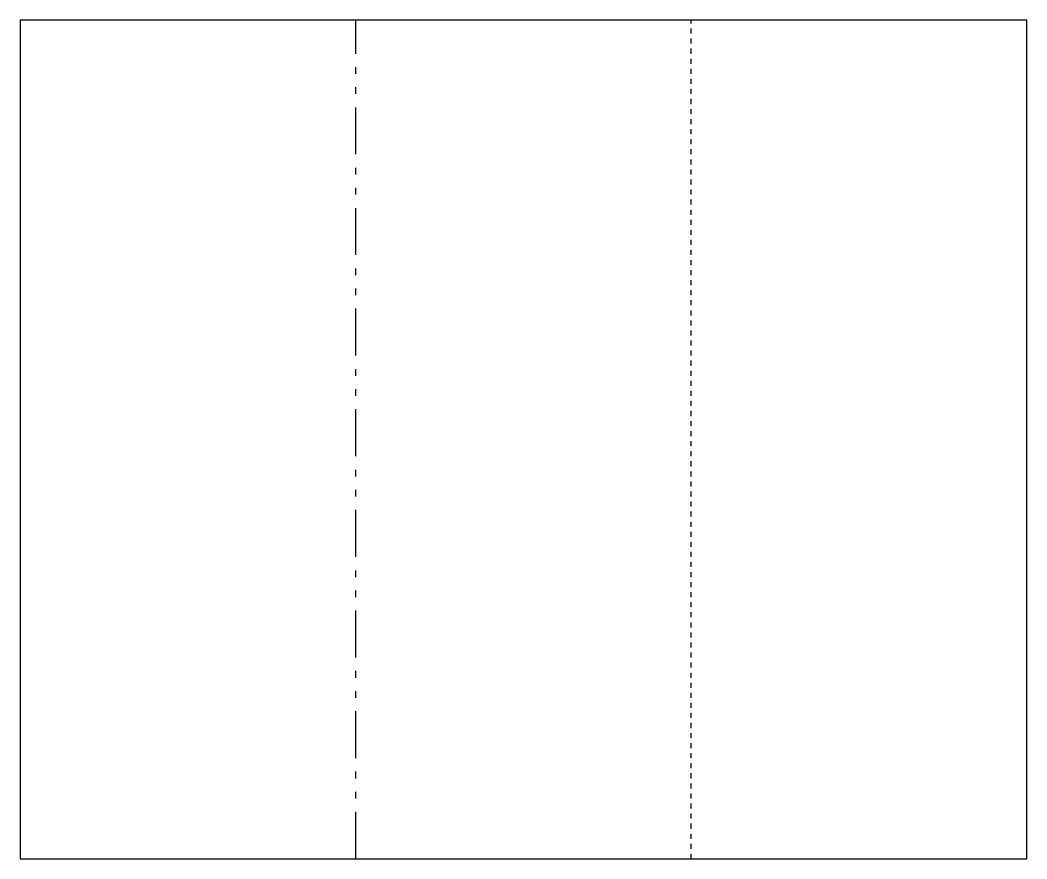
# Model space of a CAD drawing. Extents: x 0 to 60, y 0 to 50.
import ezdxf

# ---------------------------------------------------------------- set-up
doc = ezdxf.new("R2010")
doc.units = 0
doc.linetypes.add('DASHDOTDOT', pattern=[6, 2.8, -0.8, 0.4, -0.8, 0.4, -0.8])
doc.linetypes.add('DOT', pattern=[0.6, 0.3, -0.3])
doc.layers.get('0').update_dxf_attribs({"linetype": 'CONTINUOUS'})
doc.layers.add('BEND', color=3, linetype='DOT')
doc.layers.add('MBEND', color=3, linetype='DASHDOTDOT')

msp = doc.modelspace()

# ---------------------------------------------------------------- linework, layer by layer
msp.add_lwpolyline([(0, 0), (60, 0), (60, 50), (0, 50)], close=True)
at = {"layer": 'BEND'}
msp.add_line((40, 0), (40, 50), dxfattribs=at)
at = {"layer": 'MBEND'}
msp.add_line((20, 0), (20, 50), dxfattribs=at)

doc.saveas('drawing.dxf')
